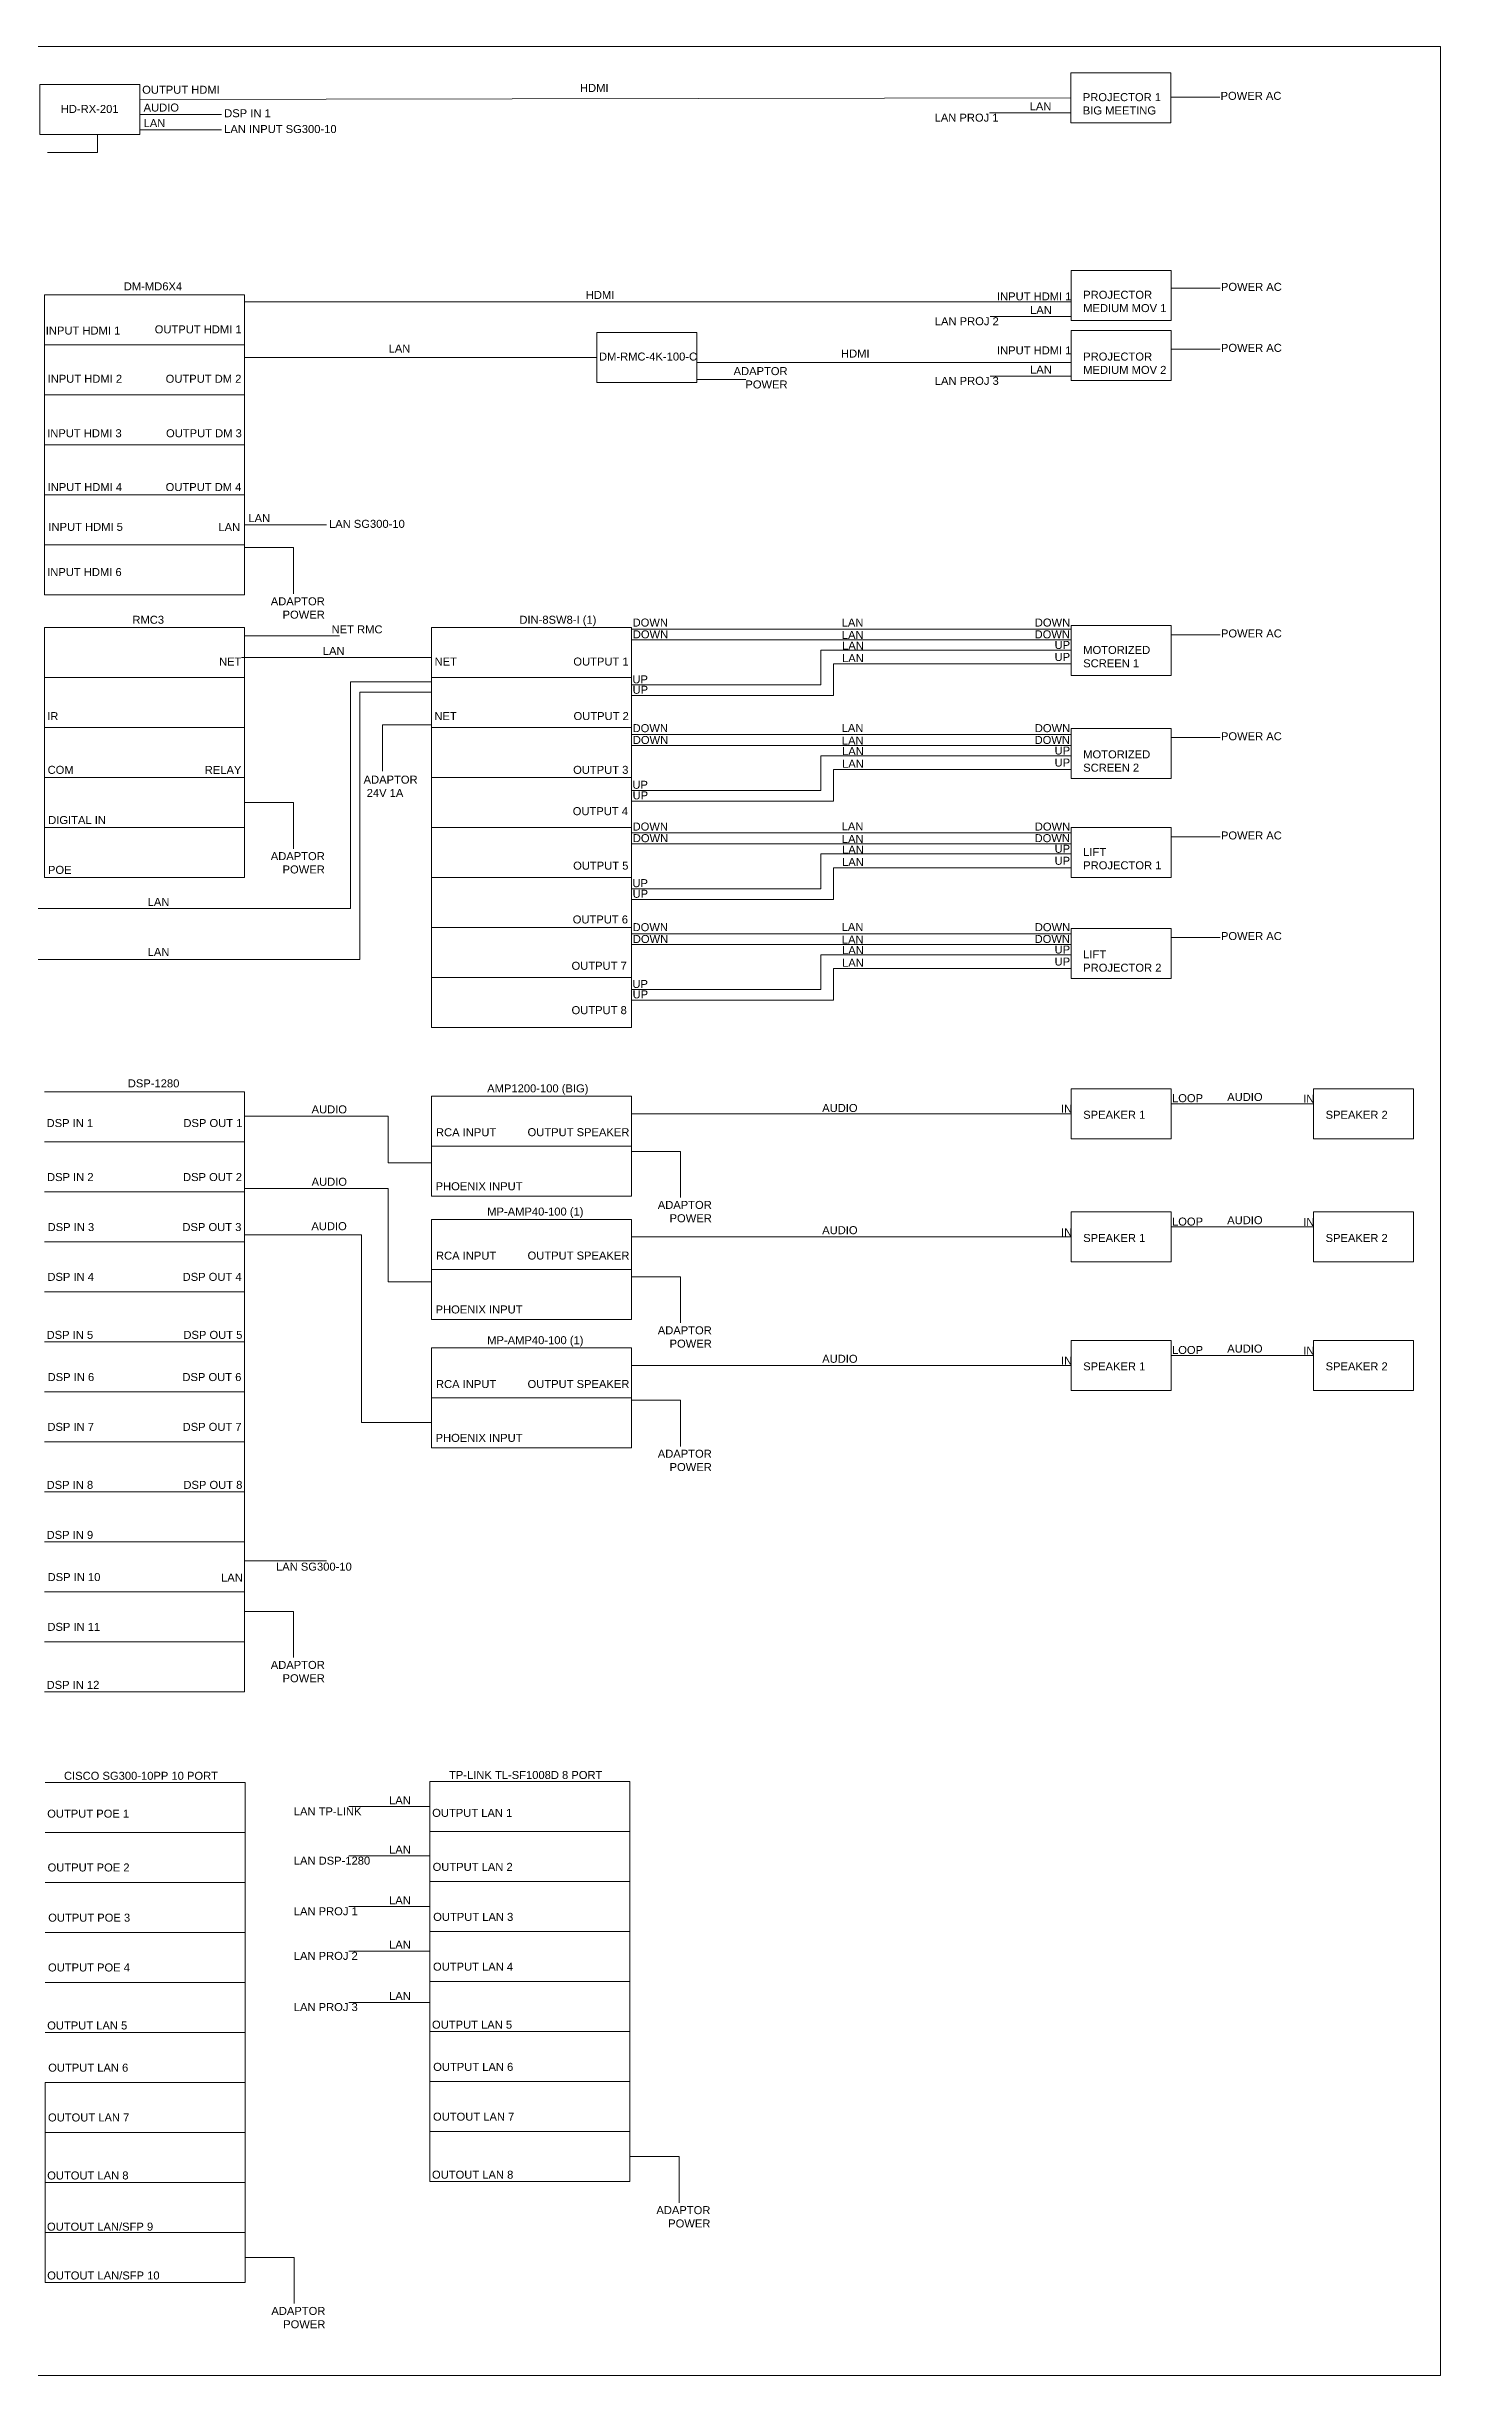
# Model space of a CAD drawing. Header units: inches. Extents: x 650 to 9922, y -3240 to 3248.
# Drawn here: x 7865 to 8562, y -3240 to -2076 of the extents above; entities that cross this region are included whole.
import ezdxf

# ---------------------------------------------------------------- set-up
doc = ezdxf.new("R2010")
doc.units = ezdxf.units.IN
doc.header["$MEASUREMENT"] = 0
doc.styles.get("Standard").update_dxf_attribs({"font": 'arial.ttf'})

msp = doc.modelspace()

# ---------------------------------------------------------------- linework, layer by layer
at = {"linetype": 'Continuous', "lineweight": 9}
for points in [[(7268.1, -2076), (8562.3, -2076), (8562.3, -3240.4), (7268.1, -3240.4), (7268.1, -2076)], [(8427.5, -2104), (8427.5, -2089.1), (8377.5, -2089.1), (8377.5, -2114.1), (8427.5, -2114.1), (8427.5, -2104)], [(8377.5, -2109.2), (8336.9, -2109.2)], [(8427.7, -2202.9), (8427.7, -2187.9), (8377.7, -2187.9), (8377.7, -2212.9), (8427.7, -2212.9), (8427.7, -2202.9)], [(7864.3, -2225.2), (7864.3, -2200.2), (7964.3, -2200.2), (7964.3, -2200.2), (7864.3, -2200.2), (7864.3, -2200.2), (7964.3, -2200.2), (7964.3, -2225.2), (7864.3, -2225.2)], [(8377.7, -2211), (8337.1, -2211)], [(8190.5, -2233.9), (8190.5, -2218.9), (8140.5, -2218.9), (8140.5, -2243.9), (8190.5, -2243.9), (8190.5, -2233.9)], [(8427.7, -2233), (8427.7, -2218), (8377.7, -2218), (8377.7, -2243), (8427.7, -2243), (8427.7, -2233)], [(7864.3, -2225.2), (7864.3, -2350.2), (7964.3, -2350.2), (7964.3, -2225.2), (7864.3, -2225.2), (7864.3, -2250.2), (7964.3, -2250.2), (7964.3, -2275.2), (7864.3, -2275.2), (7864.3, -2300.2), (7964.3, -2300.2), (7964.3, -2325.2), (7864.3, -2325.2), (7864.3, -2350.2), (7964.3, -2350.2)], [(7964.3, -2231.4), (8140.5, -2231.4)], [(8377.7, -2240.8), (8337.1, -2240.8)], [(7864.3, -2366.5), (7864.3, -2491.5), (7964.3, -2491.5), (7964.3, -2366.5), (7864.3, -2366.5), (7864.3, -2391.5), (7964.3, -2391.5), (7964.3, -2416.5), (7864.3, -2416.5), (7864.3, -2441.5), (7964.3, -2441.5), (7964.3, -2466.5), (7864.3, -2466.5)], [(7964.3, -2370.6), (8011.9, -2370.6)], [(8057.9, -2366.5), (8057.9, -2491.5), (8157.9, -2491.5), (8157.9, -2366.5), (8057.9, -2366.5), (8057.9, -2391.5), (8157.9, -2391.5), (8157.9, -2416.5), (8057.9, -2416.5), (8057.9, -2441.5), (8157.9, -2441.5), (8157.9, -2466.5), (8057.9, -2466.5)], [(8157.9, -2367.3), (8377.7, -2367.3)], [(8157.9, -2372.7), (8377.7, -2372.7)], [(8427.7, -2380.5), (8427.7, -2365.5), (8377.7, -2365.5), (8377.7, -2390.5), (8427.7, -2390.5), (8427.7, -2380.5)], [(7962.8, -2381.5), (8057.9, -2381.5)], [(8157.9, -2395.2), (8252.6, -2395.2), (8252.6, -2377.8), (8377.7, -2377.8)], [(8157.9, -2400.5), (8258.9, -2400.5), (8258.9, -2384.7), (8377.7, -2384.7)], [(7665.9, -2507), (8017.3, -2507), (8017.3, -2393.6), (8057.9, -2393.6)], [(7665.9, -2532.4), (8022, -2532.4), (8022, -2398.8), (8057.9, -2398.8)], [(8157.9, -2420), (8377.7, -2420)], [(8427.7, -2431.9), (8427.7, -2416.9), (8377.7, -2416.9), (8377.7, -2441.9), (8427.7, -2441.9), (8427.7, -2431.9)], [(8157.9, -2425.5), (8377.7, -2425.5)], [(8157.9, -2448), (8252.6, -2448), (8252.6, -2430.6), (8377.7, -2430.6)], [(8157.9, -2453.3), (8258.9, -2453.3), (8258.9, -2437.4), (8377.7, -2437.4)], [(8427.7, -2481.5), (8427.7, -2466.5), (8377.7, -2466.5), (8377.7, -2491.5), (8427.7, -2491.5), (8427.7, -2481.5)], [(8157.9, -2469.2), (8377.7, -2469.2)], [(8157.9, -2474.7), (8377.7, -2474.7)], [(8157.9, -2497.2), (8252.6, -2497.2), (8252.6, -2479.7), (8377.7, -2479.7)], [(8057.9, -2491.5), (8057.9, -2566.5), (8157.9, -2566.5), (8157.9, -2491.5), (8057.9, -2491.5), (8057.9, -2516.5), (8157.9, -2516.5), (8157.9, -2541.5), (8057.9, -2541.5), (8057.9, -2566.5), (8157.9, -2566.5), (8157.9, -2566.5), (8057.9, -2566.5)], [(8157.9, -2502.4), (8258.9, -2502.4), (8258.9, -2486.6), (8377.7, -2486.6)], [(8157.9, -2519.6), (8377.7, -2519.6)], [(8157.9, -2525), (8377.7, -2525)], [(8427.7, -2531.8), (8427.7, -2516.9), (8377.7, -2516.9), (8377.7, -2541.9), (8427.7, -2541.9), (8427.7, -2531.8)], [(8157.9, -2547.5), (8252.6, -2547.5), (8252.6, -2530.1), (8377.7, -2530.1)], [(8157.9, -2552.8), (8258.9, -2552.8), (8258.9, -2536.9), (8377.7, -2536.9)], [(7864.3, -2698.7), (7964.3, -2698.7), (7964.3, -2598.7), (7864.3, -2598.7)], [(8057.9, -2600.8), (8057.9, -2650.8), (8157.9, -2650.8), (8157.9, -2600.8), (8057.9, -2600.8), (8057.9, -2625.8), (8157.9, -2625.8), (8157.9, -2650.8), (8057.9, -2650.8), (8057.9, -2650.8), (8157.9, -2650.8), (8157.9, -2650.8), (8057.9, -2650.8)], [(8427.7, -2612.1), (8427.7, -2597.1), (8377.7, -2597.1), (8377.7, -2622.1), (8427.7, -2622.1), (8427.7, -2612.1)], [(8548.9, -2612.1), (8548.9, -2597.1), (8498.9, -2597.1), (8498.9, -2622.1), (8548.9, -2622.1), (8548.9, -2612.1)], [(7864.3, -2623.7), (7964.3, -2623.7), (7964.3, -2648.7), (7864.3, -2648.7)], [(8057.9, -2662.5), (8057.9, -2712.5), (8157.9, -2712.5), (8157.9, -2662.5), (8057.9, -2662.5), (8057.9, -2687.5), (8157.9, -2687.5), (8157.9, -2712.5), (8057.9, -2712.5), (8057.9, -2712.5), (8157.9, -2712.5), (8157.9, -2712.5), (8057.9, -2712.5)], [(8427.7, -2673.7), (8427.7, -2658.7), (8377.7, -2658.7), (8377.7, -2683.7), (8427.7, -2683.7), (8427.7, -2673.7)], [(8548.9, -2673.7), (8548.9, -2658.7), (8498.9, -2658.7), (8498.9, -2683.7), (8548.9, -2683.7), (8548.9, -2673.7)], [(7864.3, -2673.7), (7964.3, -2673.7), (7964.3, -2698.7), (7864.3, -2698.7)], [(7864.3, -2798.7), (7964.3, -2798.7), (7964.3, -2698.7), (7864.3, -2698.7)], [(7864.3, -2723.7), (7964.3, -2723.7), (7964.3, -2748.7), (7864.3, -2748.7)], [(8427.7, -2737.9), (8427.7, -2723), (8377.7, -2723), (8377.7, -2748), (8427.7, -2748), (8427.7, -2737.9)], [(8548.9, -2737.9), (8548.9, -2723), (8498.9, -2723), (8498.9, -2748), (8548.9, -2748), (8548.9, -2737.9)], [(8057.9, -2726.7), (8057.9, -2776.7), (8157.9, -2776.7), (8157.9, -2726.7), (8057.9, -2726.7), (8057.9, -2751.7), (8157.9, -2751.7), (8157.9, -2776.7), (8057.9, -2776.7), (8057.9, -2776.7), (8157.9, -2776.7), (8157.9, -2776.7), (8057.9, -2776.7)], [(7864.3, -2773.7), (7964.3, -2773.7), (7964.3, -2798.7), (7864.3, -2798.7)], [(7864.3, -2898.7), (7964.3, -2898.7), (7964.3, -2798.7), (7864.3, -2798.7)], [(7864.3, -2823.7), (7964.3, -2823.7), (7964.3, -2848.7), (7864.3, -2848.7)], [(7864.3, -2873.7), (7964.3, -2873.7), (7964.3, -2898.7), (7864.3, -2898.7)], [(7864.7, -3043.9), (7964.7, -3043.9), (7964.7, -2943.9), (7864.7, -2943.9)], [(8057.1, -2943.5), (8057.1, -3043.5), (8157.1, -3043.5), (8157.1, -2943.5), (8057.1, -2943.5), (8057.1, -2968.5), (8157.1, -2968.5), (8157.1, -2993.5), (8057.1, -2993.5), (8057.1, -3018.5), (8157.1, -3018.5), (8157.1, -3043.5), (8057.1, -3043.5), (8057.1, -3143.5), (8157.1, -3143.5), (8157.1, -3043.5), (8057.1, -3043.5), (8057.1, -3068.5), (8157.1, -3068.5), (8157.1, -3093.5), (8057.1, -3093.5), (8057.1, -3118.5), (8157.1, -3118.5), (8157.1, -3143.5), (8057.1, -3143.5)], [(8057.1, -2956), (8016.6, -2956)], [(7864.7, -2968.9), (7964.7, -2968.9), (7964.7, -2993.9), (7864.7, -2993.9)], [(8057.1, -2980.7), (8016.6, -2980.7)], [(8057.1, -3006), (8016.6, -3006)], [(7864.7, -3018.9), (7964.7, -3018.9), (7964.7, -3043.9), (7864.7, -3043.9)], [(8057.1, -3028.3), (8016.6, -3028.3)], [(7864.7, -3143.9), (7964.7, -3143.9), (7964.7, -3043.9), (7864.7, -3043.9)], [(8057.1, -3053.9), (8016.6, -3053.9)], [(7864.7, -3068.9), (7964.7, -3068.9), (7964.7, -3093.9), (7864.7, -3093.9)], [(7864.7, -3093.9), (7864.7, -3193.9), (7964.7, -3193.9), (7964.7, -3093.9), (7864.7, -3093.9), (7864.7, -3118.9), (7964.7, -3118.9), (7964.7, -3143.9), (7864.7, -3143.9), (7864.7, -3168.9), (7964.7, -3168.9), (7964.7, -3193.9), (7864.7, -3193.9)], [(7864.7, -3118.9), (7964.7, -3118.9), (7964.7, -3143.9), (7864.7, -3143.9)]]:
    msp.add_lwpolyline(points, dxfattribs=at)
at = {"color": 7, "linetype": 'Continuous', "lineweight": 9}
for points in [[(7912, -2109.9), (7912, -2119.9), (7862, -2119.9), (7862, -2094.9), (7912, -2094.9), (7912, -2109.9), (7952.9, -2109.9)], [(7912, -2117.7), (7952.9, -2117.7)], [(7964.3, -2315.2), (8005.3, -2315.2)], [(7964.3, -2833.2), (8005.3, -2833.2)]]:
    msp.add_lwpolyline(points, dxfattribs=at)
at = {"color": 5, "linetype": 'Continuous', "lineweight": 9}
for points in [[(7912, -2102.4), (8377.5, -2101.6)], [(7964.3, -2203.7), (8377.7, -2203.7)], [(8190.5, -2233.9), (8377.7, -2233.9)]]:
    msp.add_lwpolyline(points, dxfattribs=at)
at = {"color": 1, "linetype": 'Continuous', "lineweight": 9}
for points in [[(8427.5, -2101.3), (8452, -2101.3), (8452, -2101.3)], [(7890.8, -2128.9), (7865.8, -2128.9)], [(7890.8, -2128.9), (7890.8, -2119.9)], [(8427.7, -2196.8), (8452.2, -2196.8), (8452.2, -2196.8)], [(8427.7, -2227.3), (8452.2, -2227.3), (8452.2, -2227.3)], [(8190.5, -2242.4), (8215.1, -2242.4), (8215.1, -2242.4)], [(7964.3, -2326.5), (7988.9, -2326.5), (7988.9, -2349.6)], [(8427.7, -2370.1), (8452.2, -2370.1), (8452.2, -2370.1)], [(8057.9, -2415.2), (8033.3, -2415.2), (8033.3, -2438.3)], [(8427.7, -2421.5), (8452.2, -2421.5), (8452.2, -2421.5)], [(7964.3, -2454), (7988.9, -2454), (7988.9, -2477.1)], [(8427.7, -2471.1), (8452.2, -2471.1), (8452.2, -2471.1)], [(8427.7, -2521.4), (8452.2, -2521.4), (8452.2, -2521.4)], [(8157.9, -2628.4), (8182.4, -2628.4), (8182.4, -2651.5)], [(8157.9, -2691.1), (8182.4, -2691.1), (8182.4, -2714.2)], [(8157.9, -2752.8), (8182.4, -2752.8), (8182.4, -2775.9)], [(7964.3, -2858.4), (7988.9, -2858.4), (7988.9, -2881.5)], [(8157.1, -3131), (8181.7, -3131), (8181.7, -3154.1)], [(7964.7, -3181.4), (7989.2, -3181.4), (7989.2, -3204.5)]]:
    msp.add_lwpolyline(points, dxfattribs=at)
at = {"color": 3, "linetype": 'Continuous', "lineweight": 9}
for points in [[(7912, -2109.9), (7952.9, -2109.9)], [(8427.7, -2604.6), (8498.9, -2604.6)], [(7964.3, -2610.8), (8036.2, -2610.8), (8036.2, -2634.1), (8057.9, -2634.1)], [(8377.7, -2609.6), (8157.9, -2609.6)], [(7964.3, -2647), (8036.2, -2647), (8036.2, -2693.6), (8057.9, -2693.6)], [(8427.7, -2666.2), (8498.9, -2666.2)], [(7964.3, -2670.1), (8022.8, -2670.1), (8022.8, -2763.9), (8057.9, -2763.9)], [(8377.7, -2671.2), (8157.9, -2671.2)], [(8377.7, -2735.5), (8157.9, -2735.5)], [(8427.7, -2730.4), (8498.9, -2730.4)]]:
    msp.add_lwpolyline(points, dxfattribs=at)

# ---------------------------------------------------------------- texts
at = {"linetype": 'Continuous', "lineweight": 9, "char_height": 4}
for s, width, heights, insert, attachment_point in [('OUTPUT HDMI', 44.698, [0], (7913.2, -2095.6), 1), ('HDMI', 44.698, [0], (8132.1, -2094.7), 1), ('HD-RX-201', 44.698, [0], (7872.5, -2105.2), 1), ('AUDIO', 44.698, [0], (7913.9, -2104.5), 1), ('DSP IN 1', 44.698, [0], (7954.2, -2111.4), 7), ('LAN', 44.698, [0], (8367.8, -2103.9), 3), ('PROJECTOR 1 BIG MEETING', 44.698, [0], (8383.5, -2099.3), 1), ('POWER AC', 44.698, [0], (8482.8, -2102.7), 9), ('LAN PROJ 1', 44.698, [0], (8309.4, -2113.6), 7), ('DM-MD6X4', 47.3, [0], (7904, -2193.9), 1), ('HDMI', 44.698, [0], (8135, -2198.2), 1), ('INPUT HDMI 1', 44.698, [0], (8340.6, -2198.9), 1), ('PROJECTOR\\PMEDIUM MOV 1', 44.698, [0], (8383.7, -2198.1), 1), ('POWER AC', 44.698, [0], (8483, -2198.2), 9), ('LAN PROJ 2', 44.698, [0], (8309.5, -2215.4), 7), ('LAN', 44.698, [0], (8368, -2205.7), 3), ('INPUT HDMI 1', 44.698, [0], (7865, -2216), 1), ('OUTPUT HDMI 1', 44.698, [0], (7962.9, -2215.4), 3), ('LAN', 44.698, [0], (8036.4, -2225), 1), ('DM-RMC-4K-100-C', 44.698, [0], (8141.6, -2229), 1), ('HDMI', 44.698, [0], (8262.6, -2227.5), 1), ('INPUT HDMI 1', 44.698, [0], (8340.6, -2225.9), 1), ('LAN', 44.698, [0], (8368, -2235.5), 3), ('PROJECTOR \\PMEDIUM MOV 2', 44.698, [0], (8383.7, -2229), 1), ('POWER AC', 44.698, [0], (8483, -2228.7), 9), ('INPUT HDMI 2', 44.698, [0], (7865.9, -2240.1), 1), ('OUTPUT DM 2', 44.698, [0], (7962.8, -2240.1), 3), ('ADAPTOR POWER', 44.698, [0], (8235.9, -2247), 9), ('LAN PROJ 3', 44.698, [0], (8309.5, -2245.2), 7), ('INPUT HDMI 3', 44.698, [0], (7865.7, -2271.4), 7), ('OUTPUT DM 3', 44.698, [0], (7963, -2271.4), 9), ('INPUT HDMI 4', 44.698, [0], (7865.9, -2298.3), 7), ('OUTPUT DM 4', 44.698, [4.09], (7962.8, -2298.3), 9), ('INPUT HDMI 5', 44.698, [0], (7866.3, -2318.2), 7), ('LAN', 44.698, [0], (7951.3, -2318.3), 7), ('INPUT HDMI 6', 44.698, [0], (7865.7, -2340.8), 7), ('ADAPTOR POWER', 44.698, [0], (8004.5, -2362.1), 9), ('RMC3', 47.3, [0], (7908.3, -2360.6), 1), ('DIN-8SW8-I (1)', 47.3, [0], (8101.8, -2360.6), 1), ('DOWN', 44.698, [0], (8176.1, -2362), 3), ('LAN', 44.698, [0], (8273.8, -2362), 3), ('DOWN', 44.698, [0], (8359.5, -2362), 1), ('NET RMC', 44.698, [0], (8007.9, -2365.4), 1), ('DOWN', 44.698, [0], (8176.2, -2367.9), 3), ('LAN', 44.698, [0], (8273.9, -2368.2), 3), ('LAN', 44.698, [0], (8274, -2373.5), 3), ('DOWN', 44.698, [0], (8359.4, -2367.9), 1), ('UP', 44.698, [0], (8369.4, -2373.2), 1), ('POWER AC', 44.698, [0], (8483, -2371.5), 9), ('NET', 44.698, [0], (7962.8, -2381.5), 3), ('LAN', 44.698, [0], (8014.4, -2376.2), 3), ('NET', 44.698, [0], (8059.4, -2381.5), 1), ('OUTPUT 1', 44.698, [0], (8156.4, -2381.5), 3), ('LAN', 44.698, [0], (8274, -2379.8), 3), ('UP', 44.698, [0], (8369.4, -2379.2), 1), ('MOTORIZED\\PSCREEN 1', 44.698, [0], (8383.7, -2375.7), 1), ('UP', 44.698, [0], (8158.3, -2390.4), 1), ('UP', 44.698, [0], (8158.4, -2395.6), 1), ('IR', 44.698, [0], (7865.7, -2412.8), 7), ('NET', 44.698, [0], (8059.3, -2412.8), 7), ('OUTPUT 2', 44.698, [0], (8156.5, -2412.8), 9), ('DOWN', 44.698, [0], (8176.1, -2414.8), 3), ('DOWN', 44.698, [0], (8176.2, -2420.7), 3), ('LAN', 44.698, [0], (8273.8, -2414.7), 3), ('LAN', 44.698, [0], (8273.9, -2421), 3), ('DOWN', 44.698, [0], (8359.4, -2420.7), 1), ('DOWN', 44.698, [0], (8359.5, -2414.8), 1), ('POWER AC', 44.698, [0], (8483, -2422.9), 9), ('LAN', 44.698, [0], (8274, -2426.3), 3), ('LAN', 44.698, [0], (8274, -2432.6), 3), ('UP', 44.698, [0], (8369.4, -2426), 1), ('UP', 44.698, [0], (8369.4, -2432), 1), ('MOTORIZED SCREEN 2', 44.698, [0], (8383.7, -2427.9), 1), ('COM', 44.698, [0], (7865.9, -2439.7), 7), ('RELAY', 44.698, [4.09], (7962.8, -2439.7), 9), ('ADAPTOR\\P 24V 1A', 44.698, [0], (8023.9, -2451.2), 7), ('OUTPUT 3', 44.698, [4.09], (8156.3, -2439.7), 9), ('UP', 44.698, [0], (8158.3, -2443.1), 1), ('OUTPUT 4', 44.698, [0], (8156.1, -2456.3), 3), ('UP', 44.698, [0], (8158.4, -2448.4), 1), ('DIGITAL IN', 44.698, [0], (7866.2, -2464.8), 7), ('DOWN', 44.698, [0], (8176.1, -2464), 3), ('LAN', 44.698, [0], (8273.8, -2463.9), 3), ('DOWN', 44.698, [0], (8359.5, -2464), 1), ('POWER AC', 44.698, [0], (8483, -2472.5), 9), ('ADAPTOR POWER', 44.698, [0], (8004.5, -2489.5), 9), ('DOWN', 44.698, [0], (8176.2, -2469.8), 3), ('LAN', 44.698, [0], (8273.9, -2470.2), 3), ('LAN', 44.698, [0], (8274, -2475.5), 3), ('DOWN', 44.698, [0], (8359.4, -2469.8), 1), ('UP', 44.698, [0], (8369.4, -2475.1), 1), ('LIFT PROJECTOR 1', 44.698, [0], (8383.7, -2476.7), 1), ('POE', 44.698, [0], (7866.1, -2489.7), 7), ('OUTPUT 5', 44.698, [0], (8156.3, -2487.6), 9), ('LAN', 44.698, [0], (8274, -2481.7), 3), ('UP', 44.698, [0], (8369.4, -2481.1), 1), ('LAN', 44.698, [0], (7926.8, -2501.7), 3), ('UP', 44.698, [0], (8158.3, -2492.3), 1), ('UP', 44.698, [0], (8158.4, -2497.6), 1), ('OUTPUT 6', 44.698, [4.09], (8156.1, -2514.5), 9), ('DOWN', 44.698, [0], (8176.1, -2514.3), 3), ('LAN', 44.698, [0], (8273.8, -2514.2), 3), ('DOWN', 44.698, [0], (8359.5, -2514.3), 1), ('LAN', 44.698, [0], (7926.8, -2526.7), 3), ('DOWN', 44.698, [0], (8176.2, -2520.2), 3), ('LAN', 44.698, [0], (8273.9, -2520.5), 3), ('LAN', 44.698, [0], (8274, -2525.8), 3), ('DOWN', 44.698, [0], (8359.4, -2520.2), 1), ('UP', 44.698, [0], (8369.4, -2525.5), 1), ('POWER AC', 44.698, [0], (8483, -2522.8), 9), ('OUTPUT 7', 44.698, [0], (8155.5, -2533.6), 3), ('LAN', 44.698, [0], (8274, -2532.1), 3), ('UP', 44.698, [0], (8369.4, -2531.5), 1), ('LIFT PROJECTOR 2', 44.698, [0], (8383.7, -2527.9), 1), ('UP', 44.698, [0], (8158.3, -2542.7), 1), ('UP', 44.698, [0], (8158.4, -2547.9), 1), ('OUTPUT 8', 44.698, [0], (8155.5, -2555.8), 3), ('DSP-1280', 76.365, [0], (7906, -2592.4), 1), ('AMP1200-100 (BIG)', 76.365, [0], (8085.7, -2594.9), 1), ('AUDIO', 44.698, [0], (7997.9, -2605.4), 1), ('AUDIO', 44.698, [0], (8253.2, -2604.7), 1), ('IN', 44.698, [0], (8372.6, -2605.1), 1), ('SPEAKER 1', 44.698, [0], (8383.7, -2608.1), 1), ('LOOP', 44.698, [0], (8428.1, -2599.8), 1), ('AUDIO', 44.698, [0], (8455.7, -2599.2), 1), ('IN', 44.698, [0], (8493.7, -2600.1), 1), ('SPEAKER 2', 44.698, [0], (8504.9, -2608.1), 1), ('DSP IN 1', 44.698, [0], (7865.4, -2616.3), 7), ('DSP OUT 1', 44.698, [0], (7963.3, -2616.3), 9), ('RCA INPUT', 44.698, [0], (8060.1, -2620.9), 7), ('OUTPUT SPEAKER', 57.978, [0], (8156.8, -2616.8), 3), ('DSP IN 2', 44.698, [0], (7865.6, -2643.3), 7), ('DSP OUT 2', 44.698, [0], (7963.1, -2643.3), 9), ('AUDIO', 44.698, [0], (7997.9, -2641.6), 1), ('PHOENIX INPUT', 44.698, [4.14], (8059.9, -2647.9), 7), ('ADAPTOR POWER', 44.698, [0], (8198, -2663.9), 9), ('DSP IN 3', 44.698, [0], (7865.9, -2668.3), 7), ('DSP OUT 3', 44.698, [0], (7962.8, -2668.3), 9), ('AUDIO', 44.698, [0], (7997.8, -2663.8), 1), ('MP-AMP40-100 (1)', 76.365, [0], (8085.7, -2656.5), 1), ('AUDIO', 44.698, [0], (8253.2, -2665.8), 1), ('LOOP', 44.698, [0], (8428.1, -2661.5), 1), ('AUDIO', 44.698, [0], (8455.7, -2660.8), 1), ('IN', 44.698, [0], (8493.7, -2661.7), 1), ('IN', 44.698, [0], (8372.6, -2666.8), 1), ('SPEAKER 1', 44.698, [0], (8383.7, -2669.7), 1), ('SPEAKER 2', 44.698, [0], (8504.9, -2669.7), 1), ('DSP IN 4', 44.698, [0], (7865.8, -2693.2), 7), ('DSP OUT 4', 44.698, [0], (7962.9, -2693.2), 9), ('RCA INPUT', 44.698, [0], (8060.1, -2682.6), 7), ('OUTPUT SPEAKER', 57.978, [0], (8156.8, -2678.5), 3), ('PHOENIX INPUT', 44.698, [4.14], (8059.9, -2709.5), 7), ('DSP IN 5', 44.698, [0], (7865.4, -2722.2), 7), ('DSP OUT 5', 44.698, [0], (7963.3, -2722.2), 9), ('MP-AMP40-100 (1)', 76.365, [0], (8085.7, -2720.8), 1), ('ADAPTOR POWER', 44.698, [0], (8198, -2726.6), 9), ('AUDIO', 44.698, [0], (8253.2, -2730.1), 1), ('IN', 44.698, [0], (8372.6, -2731), 1), ('SPEAKER 1', 44.698, [0], (8383.7, -2733.9), 1), ('LOOP', 44.698, [0], (8428.1, -2725.7), 1), ('AUDIO', 44.698, [0], (8455.7, -2725), 1), ('IN', 44.698, [0], (8493.7, -2726), 1), ('SPEAKER 2', 44.698, [0], (8504.9, -2733.9), 1), ('DSP IN 6', 44.698, [0], (7865.9, -2743.3), 7), ('DSP OUT 6', 44.698, [0], (7962.8, -2743.3), 9), ('RCA INPUT', 44.698, [0], (8060.1, -2746.8), 7), ('OUTPUT SPEAKER', 57.978, [0], (8156.8, -2742.7), 3), ('DSP IN 7', 44.698, [0], (7865.8, -2768.2), 7), ('DSP OUT 7', 44.698, [0], (7962.9, -2768.2), 9), ('PHOENIX INPUT', 44.698, [4.14], (8059.9, -2773.7), 7), ('ADAPTOR POWER', 44.698, [0], (8198, -2788.3), 9), ('DSP IN 8', 44.698, [0], (7865.4, -2797.2), 7), ('DSP OUT 8', 44.698, [0], (7963.3, -2797.2), 9), ('DSP IN 9', 44.698, [0], (7865.4, -2822.2), 7), ('DSP IN 10', 44.698, [0], (7865.9, -2843.3), 7), ('LAN ', 44.698, [0], (7963.5, -2843.5), 9), ('DSP IN 11', 44.698, [0], (7865.8, -2868.2), 7), ('ADAPTOR POWER', 44.698, [0], (8004.5, -2893.9), 9), ('DSP IN 12', 44.698, [0], (7865.4, -2897.2), 7), ('CISCO SG300-10PP 10 PORT ', 93.208, [0], (7874.1, -2938.6), 1), ('TP-LINK TL-SF1008D 8 PORT', 93.208, [0], (8066.6, -2938.2), 1), ('OUTPUT POE 1', 44.698, [0], (7865.7, -2961.6), 7), ('LAN TP-LINK', 44.698, [0], (7989, -2960.4), 7), ('LAN', 44.698, [0], (8047.5, -2950.8), 3), ('OUTPUT LAN 1', 44.698, [0], (8058.2, -2961.2), 7), ('LAN', 44.698, [0], (8047.5, -2975.5), 3), ('OUTPUT POE 2', 44.698, [0], (7865.9, -2988.5), 7), ('LAN DSP-1280', 44.698, [0], (7989, -2985.1), 7), ('OUTPUT LAN 2', 44.698, [0], (8058.4, -2988.2), 7), ('LAN', 44.698, [0], (8047.5, -3000.8), 3), ('OUTPUT POE 3', 44.698, [0], (7866.2, -3013.6), 7), ('LAN PROJ 1', 44.698, [0], (7989, -3010.4), 7), ('OUTPUT LAN 3', 44.698, [0], (8058.7, -3013.2), 7), ('LAN', 44.698, [0], (8047.5, -3023), 3), ('OUTPUT POE 4', 44.698, [0], (7866.1, -3038.5), 7), ('LAN PROJ 2', 44.698, [0], (7989, -3032.7), 7), ('OUTPUT LAN 4', 44.698, [0], (8058.6, -3038.1), 7), ('LAN', 44.698, [0], (8047.5, -3048.7), 3), ('LAN PROJ 3', 44.698, [0], (7989, -3058.3), 7), ('OUTPUT LAN 5', 44.698, [0], (7865.7, -3067.5), 7), ('OUTPUT LAN 5', 44.698, [0], (8058.1, -3067.1), 7), ('OUTPUT LAN 6', 44.698, [0], (7866.2, -3088.6), 7), ('OUTPUT LAN 6', 44.698, [0], (8058.7, -3088.2), 7), ('OUTOUT LAN 7', 44.698, [0], (7866.1, -3113.5), 7), ('OUTOUT LAN 7', 44.698, [0], (8058.6, -3113.1), 7), ('OUTOUT LAN 8', 44.698, [0], (7865.7, -3142.5), 7), ('OUTOUT LAN 8', 44.698, [0], (8058.1, -3142.1), 7), ('OUTOUT LAN/SFP 9', 52.986, [0], (7865.6, -3168.1), 7), ('ADAPTOR POWER', 44.698, [0], (8197.3, -3166.5), 9), ('OUTOUT LAN/SFP 10', 63.359, [0], (7865.7, -3192.5), 7), ('ADAPTOR POWER', 44.698, [0], (8004.8, -3216.9), 9)]:
    msp.add_mtext_dynamic_manual_height_columns(s, width=width, gutter_width=1, heights=heights, dxfattribs=dict(at, insert=insert, attachment_point=attachment_point))
at = {"color": 7, "linetype": 'Continuous', "lineweight": 9, "char_height": 4}
for s, width, insert, attachment_point in [('LAN', 44.698, (7913.9, -2112.3), 1), ('LAN INPUT SG300-10', 62.034, (7954.2, -2119.3), 7), ('LAN', 44.698, (7966.3, -2309.8), 1), ('LAN SG300-10', 54.318, (8006.6, -2316.7), 7), ('LAN SG300-10', 54.318, (7980.1, -2838.1), 7)]:
    msp.add_mtext_dynamic_manual_height_columns(s, width=width, gutter_width=1, heights=[0], dxfattribs=dict(at, insert=insert, attachment_point=attachment_point))

doc.saveas('drawing.dxf')
